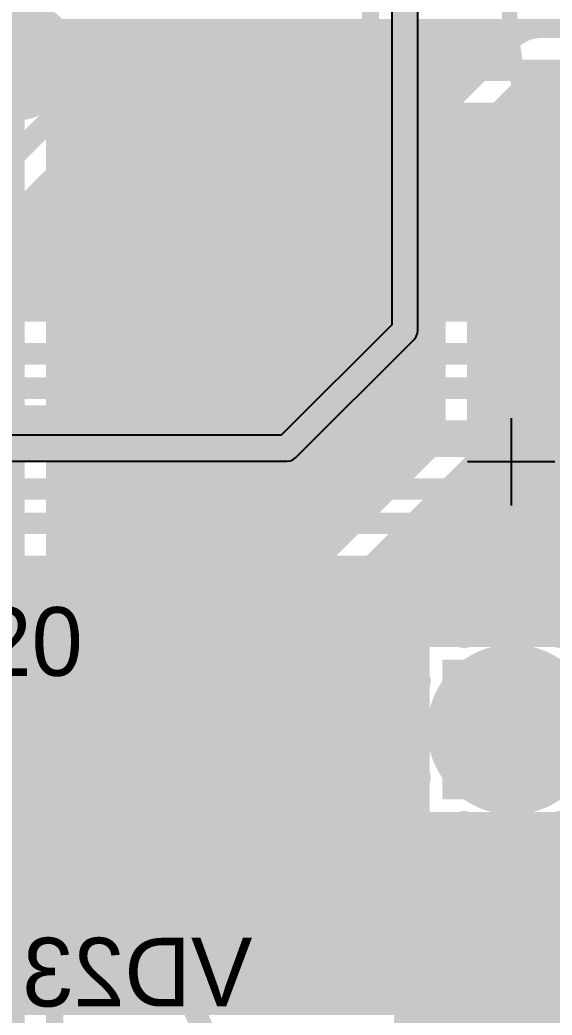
# Model space of a CAD drawing. Header units: millimetres. Extents: x 0.11 to 5.67, y 0.55 to 4.24.
# Drawn here: x 3.7596 to 4.0035, y 1.2155 to 1.6717 of the extents above; entities that cross this region are included whole.
import ezdxf

# ---------------------------------------------------------------- set-up
doc = ezdxf.new("R2010")
doc.units = ezdxf.units.MM
doc.header["$MEASUREMENT"] = 0
for name, color, linetype in [('BottomLayer', 5, 'Continuous'), ('BottomOverlay', 54, 'Continuous'), ('BottomSolder', 6, 'Continuous'), ('InternalPlane1', 76, 'Continuous'), ('InternalPlane2', 16, 'Continuous'), ('MultiLayer', 9, 'Continuous'), ('PadHoleLayer', 156, 'Continuous'), ('TopLayer', 1, 'Continuous'), ('TopOverlay', 2, 'Continuous'), ('TopSolder', 216, 'Continuous'), ('ViaHoleLayer', 16, 'Continuous')]:
    doc.layers.add(name, color=color, linetype=linetype)

# ---------------------------------------------------------------- blocks, each defined once
blk = doc.blocks.new('NANOPINEO_CORE_1')
at = {"layer": 'TopOverlay', "const_width": 0.00787}
for points in [[(-0.6939, 0.85039), (-0.75295, 0.79134)], [(0.77461, 0.85039), (-0.6939, 0.85039)], [(-0.75295, 0.79134), (-0.75295, -0.68307)]]:
    blk.add_lwpolyline(points, dxfattribs=at)
at = {"layer": 'TopOverlay', "const_width": 0.00394}
for points in [[(-0.69587, 0.85039, 1), (-0.69193, 0.85039, 1)], [(-0.69587, 0.85039, 1), (-0.69193, 0.85039, 1)], [(-0.75492, 0.79134, 1), (-0.75098, 0.79134, 1)], [(-0.75492, 0.79134, 1), (-0.75098, 0.79134, 1)]]:
    blk.add_lwpolyline(points, format="xyb", close=True, dxfattribs=at)
blk = doc.blocks.new('SDR0805_182')
at = {"layer": 'TopOverlay', "const_width": 0.00709}
blk.add_lwpolyline([(-0.06536, 0.17141, -0.154808), (0.06466, 0.16846)], format="xyb", dxfattribs=at)
at = {"layer": 'TopOverlay', "const_width": 0.00354}
blk.add_lwpolyline([(-0.06713, 0.17141, 1), (-0.06359, 0.17141, 1)], format="xyb", close=True, dxfattribs=at)
blk = doc.blocks.new('CC8X3_5_261')
at = {"layer": 'BottomLayer', "const_width": 0.03}
blk.add_lwpolyline([(0.1228, 0, 1), (0.1528, 0, 1)], format="xyb", close=True, dxfattribs=at)
at = {"layer": 'BottomLayer'}
blk.add_solid([(-0.03, -0.03), (0.03, -0.03), (-0.03, 0.03), (0.03, 0.03)], dxfattribs=at)
at = {"layer": 'BottomSolder', "const_width": 0.03197}
blk.add_lwpolyline([(0.12181, 0, 1), (0.15378, 0, 1)], format="xyb", close=True, dxfattribs=at)
at = {"layer": 'BottomSolder'}
blk.add_solid([(-0.03197, -0.03197), (0.03197, -0.03197), (-0.03197, 0.03197), (0.03197, 0.03197)], dxfattribs=at)
at = {"layer": 'InternalPlane1'}
for points, const_width in [([(-0.0195, 0, 1), (0.0195, 0, 1)], 0.039), ([(0.0916, 0.02203, 1), (0.09751, 0.02203, 1)], 0.00591), ([(0.0916, -0.02203, 1), (0.09751, -0.02203, 1)], 0.00591), ([(0.11281, -0.04324, 1), (0.11872, -0.04324, 1)], 0.00591)]:
    blk.add_lwpolyline(points, format="xyb", close=True, dxfattribs=dict(at, const_width=const_width))
at = {"layer": 'InternalPlane1', "const_width": 0.01181}
for points in [[(0.09456, -0.02203, -0.240079), (0.09456, 0.02203)], [(0.15983, -0.04324, -0.240079), (0.11576, -0.04324)]]:
    blk.add_lwpolyline(points, format="xyb", dxfattribs=at)
at = {"layer": 'InternalPlane2'}
for points, const_width in [([(0.1183, 0, 1), (0.1573, 0, 1)], 0.039), ([(-0.04619, 0.02203, 1), (-0.04029, 0.02203, 1)], 0.00591), ([(0.04029, 0.02203, 1), (0.04619, 0.02203, 1)], 0.00591), ([(-0.04619, -0.02203, 1), (-0.04029, -0.02203, 1)], 0.00591), ([(0.04029, -0.02203, 1), (0.04619, -0.02203, 1)], 0.00591), ([(-0.02498, -0.04324, 1), (-0.01908, -0.04324, 1)], 0.00591), ([(0.01908, -0.04324, 1), (0.02498, -0.04324, 1)], 0.00591)]:
    blk.add_lwpolyline(points, format="xyb", close=True, dxfattribs=dict(at, const_width=const_width))
at = {"layer": 'InternalPlane2', "const_width": 0.01181}
for points in [[(-0.04324, -0.02203, -0.240079), (-0.04324, 0.02203)], [(0.04324, 0.02203, -0.240079), (0.04324, -0.02203)], [(0.02203, -0.04324, -0.240079), (-0.02203, -0.04324)]]:
    blk.add_lwpolyline(points, format="xyb", dxfattribs=at)
at = {"layer": 'MultiLayer', "const_width": 0.03}
blk.add_lwpolyline([(0.1228, 0, 1), (0.1528, 0, 1)], format="xyb", close=True, dxfattribs=at)
at = {"layer": 'MultiLayer'}
blk.add_solid([(-0.03, -0.03), (0.03, -0.03), (-0.03, 0.03), (0.03, 0.03)], dxfattribs=at)
at = {"layer": 'PadHoleLayer', "const_width": 0.019}
for points in [[(-0.0095, 0, 1), (0.0095, 0, 1)], [(0.1283, 0, 1), (0.1473, 0, 1)]]:
    blk.add_lwpolyline(points, format="xyb", close=True, dxfattribs=at)
at = {"layer": 'TopLayer', "const_width": 0.03}
blk.add_lwpolyline([(0.1228, 0, 1), (0.1528, 0, 1)], format="xyb", close=True, dxfattribs=at)
at = {"layer": 'TopLayer'}
blk.add_solid([(-0.03, -0.03), (0.03, -0.03), (-0.03, 0.03), (0.03, 0.03)], dxfattribs=at)
at = {"layer": 'TopOverlay'}
for p, q in [((-0.12272, 0.01947), (-0.12272, -0.02051)), ((-0.14272, -0.00052), (-0.10273, -0.00052))]:
    blk.add_line(p, q, dxfattribs=at)
for points, const_width in [([(0.22638, 0, 1), (-0.08858, 0, 1)], 0.01), ([(-0.09108, 0, 1), (-0.08608, 0, 1)], 0.005)]:
    blk.add_lwpolyline(points, format="xyb", close=True, dxfattribs=dict(at, const_width=const_width))
at = {"layer": 'TopSolder', "const_width": 0.03197}
blk.add_lwpolyline([(0.12181, 0, 1), (0.15378, 0, 1)], format="xyb", close=True, dxfattribs=at)
at = {"layer": 'TopSolder'}
blk.add_solid([(-0.03197, -0.03197), (0.03197, -0.03197), (-0.03197, 0.03197), (0.03197, 0.03197)], dxfattribs=at)

msp = doc.modelspace()

# ---------------------------------------------------------------- linework, layer by layer
at = {"layer": 'BottomLayer'}
for points, const_width in [([(3.72146, 1.68799), (3.75787, 1.65157)], 0.00787), ([(3.74606, 1.59843), (3.79626, 1.64862)], 0.00984), ([(3.79626, 1.64862), (4.4685, 1.64862)], 0.00984), ([(3.75929, 1.5852), (3.80401, 1.62992)], 0.00787), ([(3.80401, 1.62992), (4.33009, 1.62992)], 0.00787), ([(3.80302, 1.62893), (4.32993, 1.62893)], 0.00787), ([(3.79514, 1.62106), (4.32972, 1.62106)], 0.00787), ([(3.78727, 1.61318), (4.32972, 1.61318)], 0.00787), ([(3.77939, 1.60531), (4.32975, 1.60531)], 0.00787), ([(3.77152, 1.59744), (4.33162, 1.59744)], 0.00787), ([(3.76365, 1.58956), (4.2452, 1.58956)], 0.00787), ([(3.7544, 1.58169), (4.23733, 1.58169)], 0.00787), ([(3.67113, 1.57381), (4.22945, 1.57381)], 0.00787), ([(3.66325, 1.56594), (4.22158, 1.56594)], 0.00787), ([(3.65538, 1.55807), (4.21371, 1.55807)], 0.00787), ([(3.64751, 1.55019), (4.20583, 1.55019)], 0.00787), ([(3.63963, 1.54232), (4.19796, 1.54232)], 0.00787), ([(3.63471, 1.5374), (4.19304, 1.5374)], 0.00787), ([(3.50015, 1.5187), (4.20079, 1.5187)], 0.00984), ([(3.49363, 1.50295), (4.20965, 1.50295)], 0.00984), ([(3.49363, 1.48425), (4.20965, 1.48425)], 0.00787), ([(3.47527, 1.47933), (4.2452, 1.47933)], 0.00787), ([(3.4792, 1.47539), (4.24127, 1.47539)], 0.00787), ([(3.47146, 1.45669), (4.24902, 1.45669)], 0.00984), ([(3.46493, 1.44094), (4.25, 1.44094)], 0.00984), ([(3.46493, 1.42224), (4.24225, 1.42224)], 0.00787), ([(3.12106, 1.41633), (4.24816, 1.41633)], 0.00787), ([(3.12106, 1.40846), (4.25604, 1.40846)], 0.00787), ([(3.28391, 1.40059), (4.26391, 1.40059)], 0.00787), ([(3.29179, 1.39271), (4.27179, 1.39271)], 0.00787), ([(3.94146, 1.30268), (3.94146, 1.39024)], 0.00787), ([(3.94146, 1.39024), (4.02902, 1.39024)], 0.00787), ([(3.29967, 1.38484), (3.94146, 1.38484)], 0.00787), ([(3.3075, 1.37696), (3.94146, 1.37696)], 0.00787), ([(3.35925, 1.36909), (3.94146, 1.36909)], 0.00787), ([(3.35925, 1.36122), (3.94146, 1.36122)], 0.00787), ([(3.35925, 1.35334), (3.94146, 1.35334)], 0.00787), ([(3.35925, 1.34547), (3.94146, 1.34547)], 0.00787), ([(3.35925, 1.33759), (3.94146, 1.33759)], 0.00787), ([(3.35925, 1.32972), (3.94146, 1.32972)], 0.00787), ([(3.35925, 1.32185), (3.94146, 1.32185)], 0.00787), ([(3.35925, 1.31397), (3.94146, 1.31397)], 0.00787), ([(3.36614, 1.3061), (3.94146, 1.3061)], 0.00787), ([(3.94146, 1.30268), (4.02902, 1.30268)], 0.00787), ([(3.36614, 1.29822), (4.26772, 1.29822)], 0.00787), ([(3.36614, 1.29035), (4.26772, 1.29035)], 0.00787), ([(3.66897, 1.28248), (4.26772, 1.28248)], 0.00787), ([(3.67601, 1.2746), (4.26772, 1.2746)], 0.00787), ([(3.67928, 1.26673), (4.26772, 1.26673)], 0.00787), ([(3.68012, 1.25885), (4.26772, 1.25885)], 0.00787), ([(3.68012, 1.25098), (4.26911, 1.25098)], 0.00787), ([(3.98524, 1.20866), (3.98524, 1.24654)], 0.00787), ([(3.71107, 1.24311), (3.96154, 1.24311)], 0.00787), ([(3.72829, 1.23523), (3.95295, 1.23523)], 0.00787), ([(3.73617, 1.22736), (3.94784, 1.22736)], 0.00787), ([(3.74404, 1.21948), (3.94485, 1.21948)], 0.00787)]:
    msp.add_lwpolyline(points, dxfattribs=dict(at, const_width=const_width))
for points, const_width in [([(3.75197, 1.65157, 1), (3.76378, 1.65157, 1)], 0.01181), ([(3.75591, 1.65157, 1), (3.75984, 1.65157, 1)], 0.00394), ([(3.7938, 1.64862, 1), (3.79872, 1.64862, 1)], 0.00492), ([(3.7938, 1.64862, 1), (3.79872, 1.64862, 1)], 0.00492), ([(3.80204, 1.62992, 1), (3.80597, 1.62992, 1)], 0.00394), ([(3.80204, 1.62992, 1), (3.80597, 1.62992, 1)], 0.00394), ([(3.80105, 1.62893, 1), (3.80499, 1.62893, 1)], 0.00394), ([(3.79317, 1.62106, 1), (3.79711, 1.62106, 1)], 0.00394), ([(3.7853, 1.61318, 1), (3.78924, 1.61318, 1)], 0.00394), ([(3.77743, 1.60531, 1), (3.78136, 1.60531, 1)], 0.00394), ([(3.76955, 1.59744, 1), (3.77349, 1.59744, 1)], 0.00394), ([(3.76168, 1.58956, 1), (3.76562, 1.58956, 1)], 0.00394), ([(3.75732, 1.5852, 1), (3.76125, 1.5852, 1)], 0.00394), ([(3.75732, 1.5852, 1), (3.76125, 1.5852, 1)], 0.00394), ([(3.75732, 1.5852, 1), (3.76125, 1.5852, 1)], 0.00394), ([(3.82283, 1.5502, 1), (3.83465, 1.5502, 1)], 0.01181), ([(3.93949, 1.39024, 1), (3.94343, 1.39024, 1)], 0.00394), ([(3.93949, 1.39024, 1), (3.94343, 1.39024, 1)], 0.00394), ([(3.93949, 1.38484, 1), (3.94343, 1.38484, 1)], 0.00394), ([(3.93949, 1.37696, 1), (3.94343, 1.37696, 1)], 0.00394), ([(3.93949, 1.36909, 1), (3.94343, 1.36909, 1)], 0.00394), ([(3.93949, 1.36122, 1), (3.94343, 1.36122, 1)], 0.00394), ([(3.93949, 1.35334, 1), (3.94343, 1.35334, 1)], 0.00394), ([(3.93949, 1.34547, 1), (3.94343, 1.34547, 1)], 0.00394), ([(3.93949, 1.33759, 1), (3.94343, 1.33759, 1)], 0.00394), ([(3.93949, 1.32972, 1), (3.94343, 1.32972, 1)], 0.00394), ([(3.93949, 1.32185, 1), (3.94343, 1.32185, 1)], 0.00394), ([(3.93949, 1.31397, 1), (3.94343, 1.31397, 1)], 0.00394), ([(3.93949, 1.3061, 1), (3.94343, 1.3061, 1)], 0.00394), ([(3.93949, 1.30268, 1), (3.94343, 1.30268, 1)], 0.00394), ([(3.93949, 1.30268, 1), (3.94343, 1.30268, 1)], 0.00394), ([(4.02705, 1.20866, 1), (3.94343, 1.20866, 1)], 0.00787), ([(3.98327, 1.24654, 1), (3.9872, 1.24654, 1)], 0.00394), ([(3.95957, 1.24311, 1), (3.9635, 1.24311, 1)], 0.00394), ([(3.95099, 1.23523, 1), (3.95492, 1.23523, 1)], 0.00394), ([(3.94587, 1.22736, 1), (3.94981, 1.22736, 1)], 0.00394), ([(3.94288, 1.21948, 1), (3.94682, 1.21948, 1)], 0.00394)]:
    msp.add_lwpolyline(points, format="xyb", close=True, dxfattribs=dict(at, const_width=const_width))
at = {"layer": 'BottomLayer', "const_width": 0.00787}
msp.add_lwpolyline([(3.75929, 1.5852, -0.198912), (3.74606, 1.57972)], format="xyb", dxfattribs=at)
msp.add_lwpolyline([(3.75929, 1.5852, -0.198912), (3.74606, 1.57972)], format="xyb", dxfattribs=at)
at = {"layer": 'InternalPlane1', "const_width": 0.02591}
msp.add_lwpolyline([(3.74492, 1.65157, 1), (3.77083, 1.65157, 1)], format="xyb", close=True, dxfattribs=at)
at = {"layer": 'InternalPlane2'}
for p, q in [((3.94198, 1.52953), (3.94198, 1.87768)), ((3.93007, 1.87495), (3.93007, 1.53199)), ((3.93007, 1.53199), (3.87942, 1.48135)), ((3.94178, 1.52799), (3.94198, 1.52953)), ((3.94198, 1.52953), (3.94198, 1.52953)), ((3.8861, 1.47118), (3.94024, 1.52532)), ((3.94024, 1.52532), (3.94118, 1.52655)), ((3.94024, 1.52532), (3.94024, 1.52532)), ((3.94118, 1.52655), (3.94143, 1.52714)), ((3.94143, 1.52714), (3.94178, 1.52799)), ((3.87942, 1.48135), (2.70571, 1.48135)), ((2.70571, 1.46944), (3.88189, 1.46944)), ((3.88189, 1.46944), (3.88343, 1.46964)), ((3.88343, 1.46964), (3.88427, 1.46999)), ((3.88427, 1.46999), (3.88487, 1.47024)), ((3.88487, 1.47024), (3.8861, 1.47118))]:
    msp.add_line(p, q, dxfattribs=at)
at = {"layer": 'InternalPlane2', "const_width": 0.01181}
for points in [[(3.93602, 1.52953), (3.93602, 1.95079)], [(3.88189, 1.47539), (3.93602, 1.52953)], [(2.70571, 1.47539), (3.88189, 1.47539)]]:
    msp.add_lwpolyline(points, dxfattribs=at)
at = {"layer": 'InternalPlane2'}
for points, const_width in [([(3.74492, 1.65157, 1), (3.77083, 1.65157, 1)], 0.02591), ([(3.81579, 1.5502, 1), (3.84169, 1.5502, 1)], 0.02591), ([(3.93307, 1.52953, 1), (3.93898, 1.52953, 1)], 0.00591), ([(3.93307, 1.52953, 1), (3.93898, 1.52953, 1)], 0.00591), ([(3.87894, 1.47539, 1), (3.88484, 1.47539, 1)], 0.00591), ([(3.87894, 1.47539, 1), (3.88484, 1.47539, 1)], 0.00591)]:
    msp.add_lwpolyline(points, format="xyb", close=True, dxfattribs=dict(at, const_width=const_width))
at = {"layer": 'MultiLayer', "const_width": 0.01181}
for points in [[(3.75197, 1.65157, 1), (3.76378, 1.65157, 1)], [(3.82283, 1.5502, 1), (3.83465, 1.5502, 1)]]:
    msp.add_lwpolyline(points, format="xyb", close=True, dxfattribs=at)
at = {"layer": 'TopLayer', "const_width": 0.00787}
for points in [[(3.73443, 1.66182, -0.812597), (3.78346, 1.65157)], [(3.9855, 1.66213, -0.198912), (3.99803, 1.66732)], [(3.9855, 1.66213, -0.198912), (3.99803, 1.66732)], [(3.78346, 1.65157, -0.204302), (3.77559, 1.63311)], [(3.95079, 1.62008, -0.198912), (3.95598, 1.63261)], [(3.95079, 1.62008, -0.198912), (3.95598, 1.63261)], [(3.87205, 1.39173, -0.198912), (3.87724, 1.40426)], [(3.87205, 1.39173, -0.198912), (3.87724, 1.40426)], [(3.87724, 1.29456, -0.198912), (3.87205, 1.30709)], [(3.87724, 1.29456, -0.198912), (3.87205, 1.30709)], [(3.91999, 1.25886, -0.19479), (3.90775, 1.26405)], [(3.91999, 1.25886, -0.19479), (3.90775, 1.26405)]]:
    msp.add_lwpolyline(points, format="xyb", dxfattribs=at)
for points in [[(3.77724, 1.6683), (4.36963, 1.6683)], [(3.99803, 1.66732), (4.33858, 1.66732)], [(3.95598, 1.63261), (3.9855, 1.66213)], [(3.78188, 1.66043), (3.9838, 1.66043)], [(3.78345, 1.65255), (3.97592, 1.65255)], [(3.75787, 1.09744), (3.75787, 1.65157)], [(3.9685, 1.62008), (3.99803, 1.64961)], [(3.99803, 1.64961), (4.33858, 1.64961)], [(3.78252, 1.64468), (3.96805, 1.64468)], [(3.99311, 1.64468), (4.34351, 1.64468)], [(3.77877, 1.63681), (3.96018, 1.63681)], [(3.98523, 1.63681), (4.35039, 1.63681)], [(3.77559, 1.09744), (3.77559, 1.63311)], [(3.77559, 1.62893), (3.95316, 1.62893)], [(3.97736, 1.62893), (4.35039, 1.62893)], [(3.77559, 1.62106), (3.95081, 1.62106)], [(3.96948, 1.62106), (4.35039, 1.62106)], [(3.95079, 1.47781), (3.95079, 1.62008)], [(3.9685, 1.47047), (3.9685, 1.62008)], [(3.77559, 1.61318), (3.95079, 1.61318)], [(3.9685, 1.61318), (4.13189, 1.61318)], [(3.77559, 1.60531), (3.95079, 1.60531)], [(3.9685, 1.60531), (4.13189, 1.60531)], [(3.77559, 1.59744), (3.95079, 1.59744)], [(3.9685, 1.59744), (4.13189, 1.59744)], [(3.77559, 1.58956), (3.95079, 1.58956)], [(3.9685, 1.58956), (4.13189, 1.58956)], [(3.77559, 1.58169), (3.95079, 1.58169)], [(3.9685, 1.58169), (4.13189, 1.58169)], [(3.77559, 1.57381), (3.95079, 1.57381)], [(3.9685, 1.57381), (4.13189, 1.57381)], [(3.77559, 1.56594), (3.95079, 1.56594)], [(3.9685, 1.56594), (4.13189, 1.56594)], [(3.77559, 1.55807), (3.95079, 1.55807)], [(3.9685, 1.55807), (4.13189, 1.55807)], [(3.77559, 1.55019), (3.95079, 1.55019)], [(3.9685, 1.55019), (4.33267, 1.55019)], [(3.77559, 1.54232), (3.95079, 1.54232)], [(3.9685, 1.54232), (4.3248, 1.54232)], [(3.77559, 1.53444), (3.95079, 1.53444)], [(3.9685, 1.53444), (4.31692, 1.53444)], [(3.77559, 1.52657), (3.95079, 1.52657)], [(3.9685, 1.52657), (4.30905, 1.52657)], [(3.77559, 1.5187), (3.95079, 1.5187)], [(3.9685, 1.5187), (4.30118, 1.5187)], [(3.77559, 1.51082), (3.95079, 1.51082)], [(3.9685, 1.51082), (4.23818, 1.51082)], [(3.77559, 1.50295), (3.95079, 1.50295)], [(3.9685, 1.50295), (4.23031, 1.50295)], [(3.77559, 1.49507), (3.95079, 1.49507)], [(3.9685, 1.49507), (4.22244, 1.49507)], [(3.77559, 1.4872), (3.95079, 1.4872)], [(3.9685, 1.4872), (4.21456, 1.4872)], [(3.77559, 1.47933), (3.95079, 1.47933)], [(3.9685, 1.47933), (4.21063, 1.47933)], [(3.87724, 1.40426), (3.95079, 1.47781)], [(3.77559, 1.47145), (3.94443, 1.47145)], [(3.88976, 1.39173), (3.9685, 1.47047)], [(3.9685, 1.47145), (4.14075, 1.47145)], [(3.77559, 1.46358), (3.93655, 1.46358)], [(3.96161, 1.46358), (4.14075, 1.46358)], [(3.77559, 1.4557), (3.92868, 1.4557)], [(3.95374, 1.4557), (4.14075, 1.4557)], [(3.77559, 1.44783), (3.92081, 1.44783)], [(3.94586, 1.44783), (4.14075, 1.44783)], [(3.77559, 1.43996), (3.91293, 1.43996)], [(3.93799, 1.43996), (4.14075, 1.43996)], [(3.77559, 1.43208), (3.90506, 1.43208)], [(3.93011, 1.43208), (4.14075, 1.43208)], [(3.77559, 1.42421), (3.89718, 1.42421)], [(3.92224, 1.42421), (4.14075, 1.42421)], [(3.77559, 1.41633), (3.88931, 1.41633)], [(3.91437, 1.41633), (4.14075, 1.41633)], [(3.77559, 1.40846), (3.88144, 1.40846)], [(3.90649, 1.40846), (4.14075, 1.40846)], [(3.77559, 1.40059), (3.87442, 1.40059)], [(3.89862, 1.40059), (4.14075, 1.40059)], [(3.77559, 1.39271), (3.87207, 1.39271)], [(3.89074, 1.39271), (4.21063, 1.39271)], [(3.87205, 1.30709), (3.87205, 1.39173)], [(3.88976, 1.30709), (3.88976, 1.39173)], [(3.94343, 1.38827), (4.02705, 1.38827)], [(3.94343, 1.30465), (3.94343, 1.38827)], [(3.77559, 1.38484), (3.87205, 1.38484)], [(3.88976, 1.38484), (3.94343, 1.38484)], [(3.98524, 1.34646), (3.98524, 1.38433)], [(3.77559, 1.37696), (3.87205, 1.37696)], [(3.88976, 1.37696), (3.94343, 1.37696)], [(3.77559, 1.36909), (3.87205, 1.36909)], [(3.88976, 1.36909), (3.94343, 1.36909)], [(3.77559, 1.36122), (3.87205, 1.36122)], [(3.88976, 1.36122), (3.94343, 1.36122)], [(3.77559, 1.35334), (3.87205, 1.35334)], [(3.88976, 1.35334), (3.94343, 1.35334)], [(3.94736, 1.34646), (3.98524, 1.34646)], [(3.98524, 1.34646), (4.02311, 1.34646)], [(3.98524, 1.30858), (3.98524, 1.34646)], [(3.77559, 1.34547), (3.87205, 1.34547)], [(3.88976, 1.34547), (3.94343, 1.34547)], [(3.77559, 1.33759), (3.87205, 1.33759)], [(3.88976, 1.33759), (3.94343, 1.33759)], [(3.77559, 1.32972), (3.87205, 1.32972)], [(3.88976, 1.32972), (3.94343, 1.32972)], [(3.77559, 1.32185), (3.87205, 1.32185)], [(3.88976, 1.32185), (3.94343, 1.32185)], [(3.77559, 1.31397), (3.87205, 1.31397)], [(3.88976, 1.31397), (3.94343, 1.31397)], [(3.77559, 1.3061), (3.87207, 1.3061)], [(3.88976, 1.30709), (3.92028, 1.27657)], [(3.89075, 1.3061), (3.94343, 1.3061)], [(3.94343, 1.30465), (4.02705, 1.30465)], [(3.77559, 1.29822), (3.87442, 1.29822)], [(3.89863, 1.29822), (4.16043, 1.29822)], [(3.87724, 1.29456), (3.90775, 1.26405)], [(3.77559, 1.29035), (3.88145, 1.29035)], [(3.9065, 1.29035), (4.15255, 1.29035)], [(3.77559, 1.28248), (3.88932, 1.28248)], [(3.91437, 1.28248), (4.14468, 1.28248)], [(3.77559, 1.2746), (3.89719, 1.2746)], [(3.92028, 1.27657), (3.98228, 1.27559)], [(3.98228, 1.27559), (4.1378, 1.27559)], [(3.77559, 1.26673), (3.90507, 1.26673)], [(3.77559, 1.25885), (3.9204, 1.25885)], [(3.91999, 1.25886), (3.982, 1.25788)], [(3.98228, 1.25787), (4.1378, 1.25787)], [(3.77559, 1.25098), (4.23241, 1.25098)], [(3.98524, 1.20866), (3.98524, 1.24654)], [(3.77559, 1.24311), (3.96154, 1.24311)], [(3.77559, 1.23523), (3.95295, 1.23523)], [(3.77559, 1.22736), (3.94784, 1.22736)], [(3.77559, 1.21948), (3.94485, 1.21948)]]:
    msp.add_lwpolyline(points, dxfattribs=at)
at = {"layer": 'TopLayer'}
for points, const_width in [([(3.77527, 1.6683, 1), (3.77921, 1.6683, 1)], 0.00394), ([(3.99606, 1.66732, 1), (4, 1.66732, 1)], 0.00394), ([(3.99606, 1.66732, 1), (4, 1.66732, 1)], 0.00394), ([(3.99606, 1.66732, 1), (4, 1.66732, 1)], 0.00394), ([(3.98354, 1.66213, 1), (3.98747, 1.66213, 1)], 0.00394), ([(3.98354, 1.66213, 1), (3.98747, 1.66213, 1)], 0.00394), ([(3.98354, 1.66213, 1), (3.98747, 1.66213, 1)], 0.00394), ([(3.75197, 1.65157, 1), (3.76378, 1.65157, 1)], 0.01181), ([(3.77992, 1.66043, 1), (3.78385, 1.66043, 1)], 0.00394), ([(3.98183, 1.66043, 1), (3.98577, 1.66043, 1)], 0.00394), ([(3.78148, 1.65255, 1), (3.78541, 1.65255, 1)], 0.00394), ([(3.97396, 1.65255, 1), (3.97789, 1.65255, 1)], 0.00394), ([(3.75591, 1.65157, 1), (3.75984, 1.65157, 1)], 0.00394), ([(3.7815, 1.65157, 1), (3.78543, 1.65157, 1)], 0.00394), ([(3.7815, 1.65157, 1), (3.78543, 1.65157, 1)], 0.00394), ([(3.99606, 1.64961, 1), (4, 1.64961, 1)], 0.00394), ([(3.99606, 1.64961, 1), (4, 1.64961, 1)], 0.00394), ([(3.78055, 1.64468, 1), (3.78449, 1.64468, 1)], 0.00394), ([(3.96608, 1.64468, 1), (3.97002, 1.64468, 1)], 0.00394), ([(3.99114, 1.64468, 1), (3.99507, 1.64468, 1)], 0.00394), ([(3.7768, 1.63681, 1), (3.78074, 1.63681, 1)], 0.00394), ([(3.95821, 1.63681, 1), (3.96214, 1.63681, 1)], 0.00394), ([(3.98326, 1.63681, 1), (3.9872, 1.63681, 1)], 0.00394), ([(3.77362, 1.63311, 1), (3.77756, 1.63311, 1)], 0.00394), ([(3.77362, 1.63311, 1), (3.77756, 1.63311, 1)], 0.00394), ([(3.95401, 1.63261, 1), (3.95794, 1.63261, 1)], 0.00394), ([(3.95401, 1.63261, 1), (3.95794, 1.63261, 1)], 0.00394), ([(3.95401, 1.63261, 1), (3.95794, 1.63261, 1)], 0.00394), ([(3.77362, 1.62893, 1), (3.77756, 1.62893, 1)], 0.00394), ([(3.95119, 1.62893, 1), (3.95513, 1.62893, 1)], 0.00394), ([(3.97539, 1.62893, 1), (3.97933, 1.62893, 1)], 0.00394), ([(3.77362, 1.62106, 1), (3.77756, 1.62106, 1)], 0.00394), ([(3.94885, 1.62106, 1), (3.95278, 1.62106, 1)], 0.00394), ([(3.96751, 1.62106, 1), (3.97145, 1.62106, 1)], 0.00394), ([(3.94882, 1.62008, 1), (3.95276, 1.62008, 1)], 0.00394), ([(3.94882, 1.62008, 1), (3.95276, 1.62008, 1)], 0.00394), ([(3.94882, 1.62008, 1), (3.95276, 1.62008, 1)], 0.00394), ([(3.96654, 1.62008, 1), (3.97047, 1.62008, 1)], 0.00394), ([(3.96654, 1.62008, 1), (3.97047, 1.62008, 1)], 0.00394), ([(3.77362, 1.61318, 1), (3.77756, 1.61318, 1)], 0.00394), ([(3.94882, 1.61318, 1), (3.95276, 1.61318, 1)], 0.00394), ([(3.96654, 1.61318, 1), (3.97047, 1.61318, 1)], 0.00394), ([(3.77362, 1.60531, 1), (3.77756, 1.60531, 1)], 0.00394), ([(3.94882, 1.60531, 1), (3.95276, 1.60531, 1)], 0.00394), ([(3.96654, 1.60531, 1), (3.97047, 1.60531, 1)], 0.00394), ([(3.77362, 1.59744, 1), (3.77756, 1.59744, 1)], 0.00394), ([(3.94882, 1.59744, 1), (3.95276, 1.59744, 1)], 0.00394), ([(3.96654, 1.59744, 1), (3.97047, 1.59744, 1)], 0.00394), ([(3.77362, 1.58956, 1), (3.77756, 1.58956, 1)], 0.00394), ([(3.94882, 1.58956, 1), (3.95276, 1.58956, 1)], 0.00394), ([(3.96654, 1.58956, 1), (3.97047, 1.58956, 1)], 0.00394), ([(3.77362, 1.58169, 1), (3.77756, 1.58169, 1)], 0.00394), ([(3.94882, 1.58169, 1), (3.95276, 1.58169, 1)], 0.00394), ([(3.96654, 1.58169, 1), (3.97047, 1.58169, 1)], 0.00394), ([(3.77362, 1.57381, 1), (3.77756, 1.57381, 1)], 0.00394), ([(3.94882, 1.57381, 1), (3.95276, 1.57381, 1)], 0.00394), ([(3.96654, 1.57381, 1), (3.97047, 1.57381, 1)], 0.00394), ([(3.77362, 1.56594, 1), (3.77756, 1.56594, 1)], 0.00394), ([(3.94882, 1.56594, 1), (3.95276, 1.56594, 1)], 0.00394), ([(3.96654, 1.56594, 1), (3.97047, 1.56594, 1)], 0.00394), ([(3.77362, 1.55807, 1), (3.77756, 1.55807, 1)], 0.00394), ([(3.82283, 1.5502, 1), (3.83465, 1.5502, 1)], 0.01181), ([(3.94882, 1.55807, 1), (3.95276, 1.55807, 1)], 0.00394), ([(3.96654, 1.55807, 1), (3.97047, 1.55807, 1)], 0.00394), ([(3.77362, 1.55019, 1), (3.77756, 1.55019, 1)], 0.00394), ([(3.94882, 1.55019, 1), (3.95276, 1.55019, 1)], 0.00394), ([(3.96654, 1.55019, 1), (3.97047, 1.55019, 1)], 0.00394), ([(3.77362, 1.54232, 1), (3.77756, 1.54232, 1)], 0.00394), ([(3.94882, 1.54232, 1), (3.95276, 1.54232, 1)], 0.00394), ([(3.96654, 1.54232, 1), (3.97047, 1.54232, 1)], 0.00394), ([(3.77362, 1.53444, 1), (3.77756, 1.53444, 1)], 0.00394), ([(3.94882, 1.53444, 1), (3.95276, 1.53444, 1)], 0.00394), ([(3.96654, 1.53444, 1), (3.97047, 1.53444, 1)], 0.00394), ([(3.77362, 1.52657, 1), (3.77756, 1.52657, 1)], 0.00394), ([(3.94882, 1.52657, 1), (3.95276, 1.52657, 1)], 0.00394), ([(3.96654, 1.52657, 1), (3.97047, 1.52657, 1)], 0.00394), ([(3.77362, 1.5187, 1), (3.77756, 1.5187, 1)], 0.00394), ([(3.94882, 1.5187, 1), (3.95276, 1.5187, 1)], 0.00394), ([(3.96654, 1.5187, 1), (3.97047, 1.5187, 1)], 0.00394), ([(3.77362, 1.51082, 1), (3.77756, 1.51082, 1)], 0.00394), ([(3.94882, 1.51082, 1), (3.95276, 1.51082, 1)], 0.00394), ([(3.96654, 1.51082, 1), (3.97047, 1.51082, 1)], 0.00394), ([(3.77362, 1.50295, 1), (3.77756, 1.50295, 1)], 0.00394), ([(3.94882, 1.50295, 1), (3.95276, 1.50295, 1)], 0.00394), ([(3.96654, 1.50295, 1), (3.97047, 1.50295, 1)], 0.00394), ([(3.77362, 1.49507, 1), (3.77756, 1.49507, 1)], 0.00394), ([(3.94882, 1.49507, 1), (3.95276, 1.49507, 1)], 0.00394), ([(3.96654, 1.49507, 1), (3.97047, 1.49507, 1)], 0.00394), ([(3.77362, 1.4872, 1), (3.77756, 1.4872, 1)], 0.00394), ([(3.94882, 1.4872, 1), (3.95276, 1.4872, 1)], 0.00394), ([(3.96654, 1.4872, 1), (3.97047, 1.4872, 1)], 0.00394), ([(3.77362, 1.47933, 1), (3.77756, 1.47933, 1)], 0.00394), ([(3.94882, 1.47933, 1), (3.95276, 1.47933, 1)], 0.00394), ([(3.96654, 1.47933, 1), (3.97047, 1.47933, 1)], 0.00394), ([(3.94882, 1.47781, 1), (3.95276, 1.47781, 1)], 0.00394), ([(3.94882, 1.47781, 1), (3.95276, 1.47781, 1)], 0.00394), ([(3.77362, 1.47145, 1), (3.77756, 1.47145, 1)], 0.00394), ([(3.94246, 1.47145, 1), (3.9464, 1.47145, 1)], 0.00394), ([(3.96654, 1.47145, 1), (3.97047, 1.47145, 1)], 0.00394), ([(3.96654, 1.47047, 1), (3.97047, 1.47047, 1)], 0.00394), ([(3.96654, 1.47047, 1), (3.97047, 1.47047, 1)], 0.00394), ([(3.77362, 1.46358, 1), (3.77756, 1.46358, 1)], 0.00394), ([(3.93459, 1.46358, 1), (3.93852, 1.46358, 1)], 0.00394), ([(3.95964, 1.46358, 1), (3.96358, 1.46358, 1)], 0.00394), ([(3.77362, 1.4557, 1), (3.77756, 1.4557, 1)], 0.00394), ([(3.92671, 1.4557, 1), (3.93065, 1.4557, 1)], 0.00394), ([(3.95177, 1.4557, 1), (3.9557, 1.4557, 1)], 0.00394), ([(3.77362, 1.44783, 1), (3.77756, 1.44783, 1)], 0.00394), ([(3.91884, 1.44783, 1), (3.92278, 1.44783, 1)], 0.00394), ([(3.94389, 1.44783, 1), (3.94783, 1.44783, 1)], 0.00394), ([(3.77362, 1.43996, 1), (3.77756, 1.43996, 1)], 0.00394), ([(3.91096, 1.43996, 1), (3.9149, 1.43996, 1)], 0.00394), ([(3.93602, 1.43996, 1), (3.93996, 1.43996, 1)], 0.00394), ([(3.77362, 1.43208, 1), (3.77756, 1.43208, 1)], 0.00394), ([(3.90309, 1.43208, 1), (3.90703, 1.43208, 1)], 0.00394), ([(3.92815, 1.43208, 1), (3.93208, 1.43208, 1)], 0.00394), ([(3.77362, 1.42421, 1), (3.77756, 1.42421, 1)], 0.00394), ([(3.89522, 1.42421, 1), (3.89915, 1.42421, 1)], 0.00394), ([(3.92027, 1.42421, 1), (3.92421, 1.42421, 1)], 0.00394), ([(3.77362, 1.41633, 1), (3.77756, 1.41633, 1)], 0.00394), ([(3.88734, 1.41633, 1), (3.89128, 1.41633, 1)], 0.00394), ([(3.9124, 1.41633, 1), (3.91633, 1.41633, 1)], 0.00394), ([(3.77362, 1.40846, 1), (3.77756, 1.40846, 1)], 0.00394), ([(3.87947, 1.40846, 1), (3.88341, 1.40846, 1)], 0.00394), ([(3.90452, 1.40846, 1), (3.90846, 1.40846, 1)], 0.00394), ([(3.87527, 1.40426, 1), (3.8792, 1.40426, 1)], 0.00394), ([(3.87527, 1.40426, 1), (3.8792, 1.40426, 1)], 0.00394), ([(3.87527, 1.40426, 1), (3.8792, 1.40426, 1)], 0.00394), ([(3.77362, 1.40059, 1), (3.77756, 1.40059, 1)], 0.00394), ([(3.87245, 1.40059, 1), (3.87639, 1.40059, 1)], 0.00394), ([(3.89665, 1.40059, 1), (3.90059, 1.40059, 1)], 0.00394), ([(3.77362, 1.39271, 1), (3.77756, 1.39271, 1)], 0.00394), ([(3.87011, 1.39271, 1), (3.87404, 1.39271, 1)], 0.00394), ([(3.88877, 1.39271, 1), (3.89271, 1.39271, 1)], 0.00394), ([(3.87008, 1.39173, 1), (3.87402, 1.39173, 1)], 0.00394), ([(3.87008, 1.39173, 1), (3.87402, 1.39173, 1)], 0.00394), ([(3.87008, 1.39173, 1), (3.87402, 1.39173, 1)], 0.00394), ([(3.8878, 1.39173, 1), (3.89173, 1.39173, 1)], 0.00394), ([(3.8878, 1.39173, 1), (3.89173, 1.39173, 1)], 0.00394), ([(3.94146, 1.38827, 1), (3.94539, 1.38827, 1)], 0.00394), ([(3.94146, 1.38827, 1), (3.94539, 1.38827, 1)], 0.00394), ([(3.77362, 1.38484, 1), (3.77756, 1.38484, 1)], 0.00394), ([(3.87008, 1.38484, 1), (3.87402, 1.38484, 1)], 0.00394), ([(3.8878, 1.38484, 1), (3.89173, 1.38484, 1)], 0.00394), ([(3.94146, 1.38484, 1), (3.94539, 1.38484, 1)], 0.00394), ([(3.98327, 1.38433, 1), (3.9872, 1.38433, 1)], 0.00394), ([(3.77362, 1.37696, 1), (3.77756, 1.37696, 1)], 0.00394), ([(3.87008, 1.37696, 1), (3.87402, 1.37696, 1)], 0.00394), ([(3.8878, 1.37696, 1), (3.89173, 1.37696, 1)], 0.00394), ([(3.94146, 1.37696, 1), (3.94539, 1.37696, 1)], 0.00394), ([(3.77362, 1.36909, 1), (3.77756, 1.36909, 1)], 0.00394), ([(3.87008, 1.36909, 1), (3.87402, 1.36909, 1)], 0.00394), ([(3.8878, 1.36909, 1), (3.89173, 1.36909, 1)], 0.00394), ([(3.94146, 1.36909, 1), (3.94539, 1.36909, 1)], 0.00394), ([(3.77362, 1.36122, 1), (3.77756, 1.36122, 1)], 0.00394), ([(3.87008, 1.36122, 1), (3.87402, 1.36122, 1)], 0.00394), ([(3.8878, 1.36122, 1), (3.89173, 1.36122, 1)], 0.00394), ([(3.94146, 1.36122, 1), (3.94539, 1.36122, 1)], 0.00394), ([(3.77362, 1.35334, 1), (3.77756, 1.35334, 1)], 0.00394), ([(3.87008, 1.35334, 1), (3.87402, 1.35334, 1)], 0.00394), ([(3.8878, 1.35334, 1), (3.89173, 1.35334, 1)], 0.00394), ([(3.94146, 1.35334, 1), (3.94539, 1.35334, 1)], 0.00394), ([(3.94539, 1.34646, 1), (3.94933, 1.34646, 1)], 0.00394), ([(3.98327, 1.34646, 1), (3.9872, 1.34646, 1)], 0.00394), ([(3.98327, 1.34646, 1), (3.9872, 1.34646, 1)], 0.00394), ([(3.98327, 1.34646, 1), (3.9872, 1.34646, 1)], 0.00394), ([(3.98327, 1.34646, 1), (3.9872, 1.34646, 1)], 0.00394), ([(3.77362, 1.34547, 1), (3.77756, 1.34547, 1)], 0.00394), ([(3.87008, 1.34547, 1), (3.87402, 1.34547, 1)], 0.00394), ([(3.8878, 1.34547, 1), (3.89173, 1.34547, 1)], 0.00394), ([(3.94146, 1.34547, 1), (3.94539, 1.34547, 1)], 0.00394), ([(3.77362, 1.33759, 1), (3.77756, 1.33759, 1)], 0.00394), ([(3.87008, 1.33759, 1), (3.87402, 1.33759, 1)], 0.00394), ([(3.8878, 1.33759, 1), (3.89173, 1.33759, 1)], 0.00394), ([(3.94146, 1.33759, 1), (3.94539, 1.33759, 1)], 0.00394), ([(3.77362, 1.32972, 1), (3.77756, 1.32972, 1)], 0.00394), ([(3.87008, 1.32972, 1), (3.87402, 1.32972, 1)], 0.00394), ([(3.8878, 1.32972, 1), (3.89173, 1.32972, 1)], 0.00394), ([(3.94146, 1.32972, 1), (3.94539, 1.32972, 1)], 0.00394), ([(3.77362, 1.32185, 1), (3.77756, 1.32185, 1)], 0.00394), ([(3.87008, 1.32185, 1), (3.87402, 1.32185, 1)], 0.00394), ([(3.8878, 1.32185, 1), (3.89173, 1.32185, 1)], 0.00394), ([(3.94146, 1.32185, 1), (3.94539, 1.32185, 1)], 0.00394), ([(3.77362, 1.31397, 1), (3.77756, 1.31397, 1)], 0.00394), ([(3.87008, 1.31397, 1), (3.87402, 1.31397, 1)], 0.00394), ([(3.8878, 1.31397, 1), (3.89173, 1.31397, 1)], 0.00394), ([(3.94146, 1.31397, 1), (3.94539, 1.31397, 1)], 0.00394), ([(3.77362, 1.3061, 1), (3.77756, 1.3061, 1)], 0.00394), ([(3.87008, 1.30709, 1), (3.87402, 1.30709, 1)], 0.00394), ([(3.87008, 1.30709, 1), (3.87402, 1.30709, 1)], 0.00394), ([(3.87008, 1.30709, 1), (3.87402, 1.30709, 1)], 0.00394), ([(3.87011, 1.3061, 1), (3.87404, 1.3061, 1)], 0.00394), ([(3.8878, 1.30709, 1), (3.89173, 1.30709, 1)], 0.00394), ([(3.8878, 1.30709, 1), (3.89173, 1.30709, 1)], 0.00394), ([(3.88878, 1.3061, 1), (3.89272, 1.3061, 1)], 0.00394), ([(3.94146, 1.3061, 1), (3.94539, 1.3061, 1)], 0.00394), ([(3.98327, 1.30858, 1), (3.9872, 1.30858, 1)], 0.00394), ([(3.94146, 1.30465, 1), (3.94539, 1.30465, 1)], 0.00394), ([(3.94146, 1.30465, 1), (3.94539, 1.30465, 1)], 0.00394), ([(3.77362, 1.29822, 1), (3.77756, 1.29822, 1)], 0.00394), ([(3.87245, 1.29822, 1), (3.87639, 1.29822, 1)], 0.00394), ([(3.89666, 1.29822, 1), (3.90059, 1.29822, 1)], 0.00394), ([(3.87527, 1.29456, 1), (3.8792, 1.29456, 1)], 0.00394), ([(3.87527, 1.29456, 1), (3.8792, 1.29456, 1)], 0.00394), ([(3.87527, 1.29456, 1), (3.8792, 1.29456, 1)], 0.00394), ([(3.77362, 1.29035, 1), (3.77756, 1.29035, 1)], 0.00394), ([(3.87948, 1.29035, 1), (3.88341, 1.29035, 1)], 0.00394), ([(3.90453, 1.29035, 1), (3.90847, 1.29035, 1)], 0.00394), ([(3.77362, 1.28248, 1), (3.77756, 1.28248, 1)], 0.00394), ([(3.88735, 1.28248, 1), (3.89129, 1.28248, 1)], 0.00394), ([(3.91241, 1.28248, 1), (3.91634, 1.28248, 1)], 0.00394), ([(3.77362, 1.2746, 1), (3.77756, 1.2746, 1)], 0.00394), ([(3.89522, 1.2746, 1), (3.89916, 1.2746, 1)], 0.00394), ([(3.91831, 1.27657, 1), (3.92224, 1.27657, 1)], 0.00394), ([(3.91831, 1.27657, 1), (3.92224, 1.27657, 1)], 0.00394), ([(3.98032, 1.27559, 1), (3.98425, 1.27559, 1)], 0.00394), ([(3.98032, 1.27559, 1), (3.98425, 1.27559, 1)], 0.00394), ([(3.77362, 1.26673, 1), (3.77756, 1.26673, 1)], 0.00394), ([(3.9031, 1.26673, 1), (3.90704, 1.26673, 1)], 0.00394), ([(3.90578, 1.26405, 1), (3.90972, 1.26405, 1)], 0.00394), ([(3.90578, 1.26405, 1), (3.90972, 1.26405, 1)], 0.00394), ([(3.90578, 1.26405, 1), (3.90972, 1.26405, 1)], 0.00394), ([(3.77362, 1.25885, 1), (3.77756, 1.25885, 1)], 0.00394), ([(3.91803, 1.25886, 1), (3.92196, 1.25886, 1)], 0.00394), ([(3.91803, 1.25886, 1), (3.92196, 1.25886, 1)], 0.00394), ([(3.91803, 1.25886, 1), (3.92196, 1.25886, 1)], 0.00394), ([(3.91843, 1.25885, 1), (3.92237, 1.25885, 1)], 0.00394), ([(3.98003, 1.25788, 1), (3.98397, 1.25788, 1)], 0.00394), ([(3.98032, 1.25787, 1), (3.98425, 1.25787, 1)], 0.00394), ([(3.77362, 1.25098, 1), (3.77756, 1.25098, 1)], 0.00394), ([(4.02705, 1.20866, 1), (3.94343, 1.20866, 1)], 0.00787), ([(3.98327, 1.24654, 1), (3.9872, 1.24654, 1)], 0.00394), ([(3.77362, 1.24311, 1), (3.77756, 1.24311, 1)], 0.00394), ([(3.95957, 1.24311, 1), (3.9635, 1.24311, 1)], 0.00394), ([(3.77362, 1.23523, 1), (3.77756, 1.23523, 1)], 0.00394), ([(3.95099, 1.23523, 1), (3.95492, 1.23523, 1)], 0.00394), ([(3.77362, 1.22736, 1), (3.77756, 1.22736, 1)], 0.00394), ([(3.94587, 1.22736, 1), (3.94981, 1.22736, 1)], 0.00394), ([(3.77362, 1.21948, 1), (3.77756, 1.21948, 1)], 0.00394), ([(3.94288, 1.21948, 1), (3.94682, 1.21948, 1)], 0.00394)]:
    msp.add_lwpolyline(points, format="xyb", close=True, dxfattribs=dict(at, const_width=const_width))
at = {"layer": 'ViaHoleLayer', "const_width": 0.00591}
for points in [[(3.75492, 1.65157, 1), (3.76083, 1.65157, 1)], [(3.82579, 1.5502, 1), (3.83169, 1.5502, 1)]]:
    msp.add_lwpolyline(points, format="xyb", close=True, dxfattribs=at)

# ---------------------------------------------------------------- block references
for name, p, rotation in [('NANOPINEO_CORE_1', (3.16732, 2.34154), 180), ('SDR0805_182', (4.16339, 1.69291), 90), ('CC8X3_5_261', (3.98524, 1.34646), 270)]:
    msp.add_blockref(name, p, dxfattribs=dict(rotation=rotation))

# ---------------------------------------------------------------- texts
at = {"layer": 'BottomOverlay', "text_generation_flag": 2}
msp.add_text('VD23', height=0.031496, dxfattribs=at).set_placement((3.86614, 1.21949))
at = {"layer": 'TopOverlay'}
msp.add_text('VD20', height=0.031496, dxfattribs=at).set_placement((3.68307, 1.37106))

doc.saveas('drawing.dxf')
